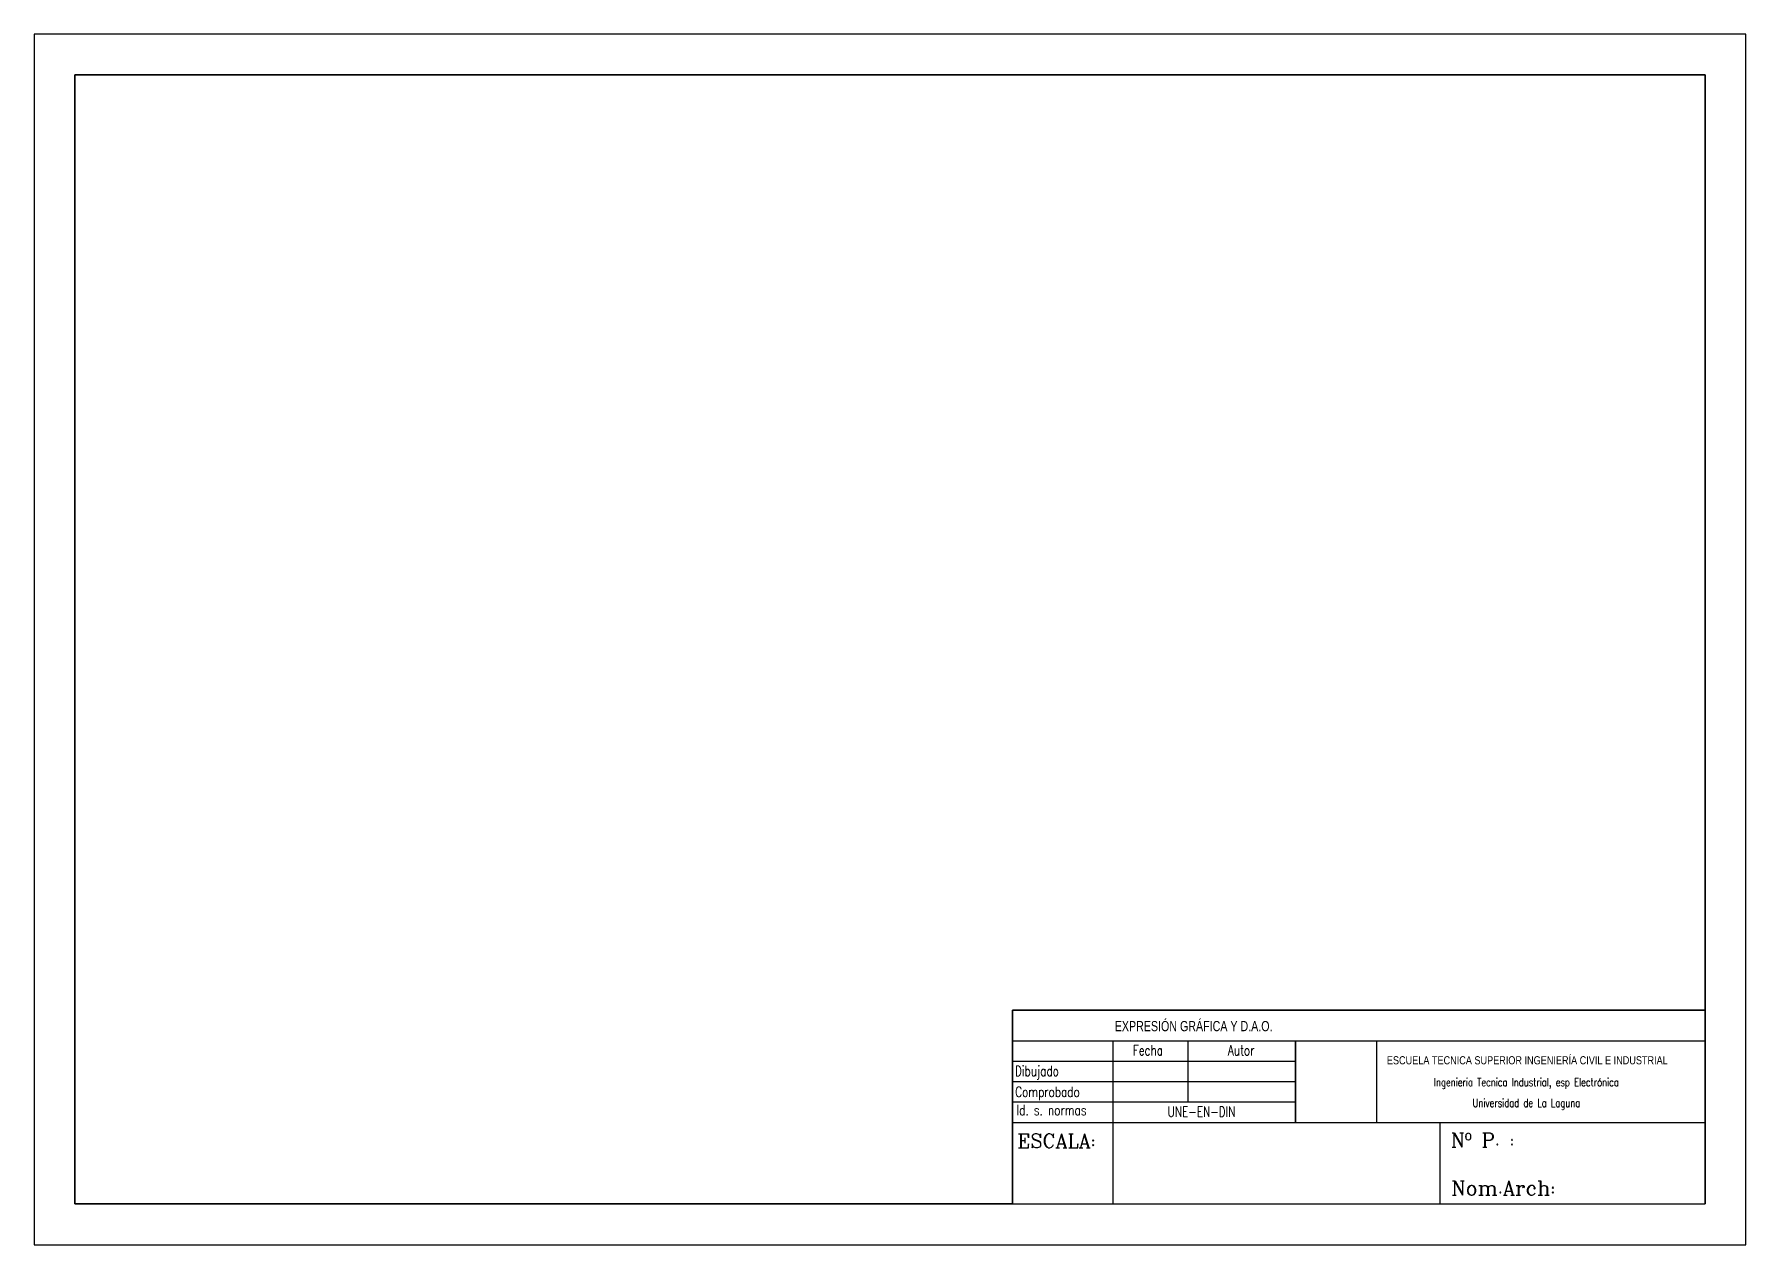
# Paper-space layout 'Papel A3' of a CAD drawing. Header units: millimetres. Extents: x -1 to 419, y -1 to 296.
import ezdxf
from ezdxf.enums import TextEntityAlignment as Align

# ---------------------------------------------------------------- set-up
doc = ezdxf.new("R2010")
doc.units = ezdxf.units.MM
doc.styles.add('STYLE1', font='arial.ttf', dxfattribs={"width": 0.75, "height": 2.5})
doc.styles.add('txt25', font='complex.shx', dxfattribs={"width": 0.75, "height": 2.5})
doc.styles.add('txt35', font='complex.shx', dxfattribs={"width": 0.75, "height": 3.5})

# ---------------------------------------------------------------- blocks, each defined once
blk = doc.blocks.new('A$C4AFB543E')
at = {"color": 0}
for p, q in [((0, 0), (0, 47.55)), ((0, 47.55), (170, 47.55)), ((170, 47.55), (170, 0)), ((170, 47.55), (170, 0)), ((0, 40), (170, 40)), ((24.78, 0), (24.78, 40)), ((43.16, 25), (43.16, 40)), ((69.47, 20), (69.47, 40)), ((89.47, 20), (89.47, 40)), ((69.47, 35), (0, 35)), ((69.47, 30), (0, 30)), ((69.47, 25), (0, 25)), ((0, 20), (170, 20)), ((105, 0), (105, 20)), ((0, 0), (170, 0)), ((0, 0), (170, 0))]:
    blk.add_line(p, q, dxfattribs=at)
at = {"color": 0, "lineweight": 35}
for p, q in [((0, 0), (0, 47.55)), ((0, 47.55), (170, 47.55))]:
    blk.add_line(p, q, dxfattribs=at)
at = {"color": 0, "lineweight": 18}
for p, q in [((0, 40), (170, 40)), ((24.78, 0), (24.78, 40)), ((43.16, 25), (43.16, 40)), ((69.47, 20), (69.47, 40)), ((89.47, 20), (89.47, 40)), ((69.47, 35), (0, 35)), ((69.47, 30), (0, 30)), ((69.47, 25), (0, 25)), ((0, 20), (170, 20)), ((105, 0), (105, 20))]:
    blk.add_line(p, q, dxfattribs=at)
blk.add_line((69.47, 40), (69.47, 20))
blk.add_line((69.47, 40), (69.47, 20))
at = {"color": 0, "style": 'txt25', "width": 0.75}
for s, p in [('Fecha', (29.56, 36.47)), ('Fecha', (29.56, 36.47)), ('Autor', (52.91, 36.47)), ('Autor', (52.91, 36.47)), ('Dibujado', (0.66, 31.38)), ('Dibujado', (0.66, 31.38)), ('Comprobado', (0.7, 26.27)), ('Comprobado', (0.7, 26.27)), ('Id. s. normas', (1.04, 21.79)), ('Id. s. normas', (1.04, 21.79))]:
    blk.add_text(s, height=2.5, dxfattribs=at).set_placement(p)
at = {"color": 0}
for s, height, style, width, p in [('ESCUELA TECNICA SUPERIOR INGENIERÍA CIVIL E INDUSTRIAL', 2, 'STYLE1', 0.8, (126.37, 34.26)), ('ESCUELA TECNICA SUPERIOR INGENIERÍA CIVIL E INDUSTRIAL', 2, 'STYLE1', 0.8, (126.37, 34.26)), ('Ingenieria Tecnica Industrial, esp Electrónica', 2, 'txt25', 0.75, (126.15, 28.89)), ('Ingenieria Tecnica Industrial, esp Electrónica', 2, 'txt25', 0.75, (126.15, 28.89)), ('Universidad de La Laguna', 2, 'txt25', 0.75, (126.15, 23.79)), ('Universidad de La Laguna', 2, 'txt25', 0.75, (126.15, 23.79)), ('UNE-EN-DIN', 2.5, 'txt25', 0.75, (46.43, 21.39)), ('UNE-EN-DIN', 2.5, 'txt25', 0.75, (46.43, 21.39))]:
    blk.add_text(s, height=height, dxfattribs=dict(at, style=style, width=width)).set_placement(p, align=Align.CENTER)
at = {"color": 0, "style": 'txt35'}
for s, p in [('ESCALA:', (1.24, 13.75)), ('ESCALA:', (1.24, 13.75)), ('Nº P. :', (107.6, 13.94)), ('Nº P. :', (107.6, 13.94)), ('Nom.Arch:', (107.75, 2.17)), ('Nom.Arch:', (107.75, 2.17))]:
    blk.add_text(s, height=3.5, dxfattribs=at).set_placement(p)
at = {"style": 'STYLE1', "width": 0.75}
for tag, p, height, flags in [('TITULO_PROYECTO', (25.13, 42.39), 2.5, 8), ('FECHA_CREACION', (26.9, 31.79), 2.5, 4), ('NOMBRE_AUTOR', (44.38, 31.61), 2.5, 4), ('FECHA_COMPROBACION', (26.82, 26.14), 2.5, 4), ('APELLIDOS_AUTOR', (44.59, 26.13), 2.5, 4), ('NUMERO_PLANO', (129.69, 13.66), 5, 4), ('NOMBRE_PLANO', (38.21, 7.77), 5, 4), ('ESCALA', (3.93, 5.24), 5, 4), ('FICHERO_CAD', (138.45, 3.21), 2.5, 4)]:
    blk.add_attdef(tag, p, '', height=height, dxfattribs=dict(at, flags=flags))

psp = doc.layouts.new('Papel A3')

# ---------------------------------------------------------------- linework, layer by layer
for points in [[(-0.79, -0.79), (419.21, -0.79), (419.21, 296.21), (-0.79, 296.21)], [(9.21, 9.21), (409.21, 9.21), (409.21, 286.21), (9.21, 286.21)], [(9.21, 286.21), (409.21, 286.21), (409.21, 56.76), (239.23, 56.76), (239.23, 9.21), (9.21, 9.21), (9.21, 286.21)]]:
    psp.add_lwpolyline(points, close=True)

# ---------------------------------------------------------------- block references
psp.add_blockref('A$C4AFB543E', (239.23, 9.21)).add_auto_attribs({'TITULO_PROYECTO': 'EXPRESIÓN GRÁFICA Y D.A.O.'})

# ---------------------------------------------------------------- viewports
at = {"layer": '0'}
vp = psp.add_viewport(center=(209.21, 147.71), size=(400, 277), view_center_point=(210, 148.5), view_height=301.3463, dxfattribs=at)
vp.dxf.flags = 0x10000  # cut along an outline
vp.dxf.clipping_boundary_handle = psp.add_lwpolyline([(9.21, 286.21), (409.21, 286.21), (409.21, 56.76), (239.23, 56.76), (239.23, 9.21), (9.21, 9.21), (9.21, 286.21)], format="xyb", close=True, dxfattribs={"invisible": 1}).dxf.handle

doc.saveas('drawing.dxf')
